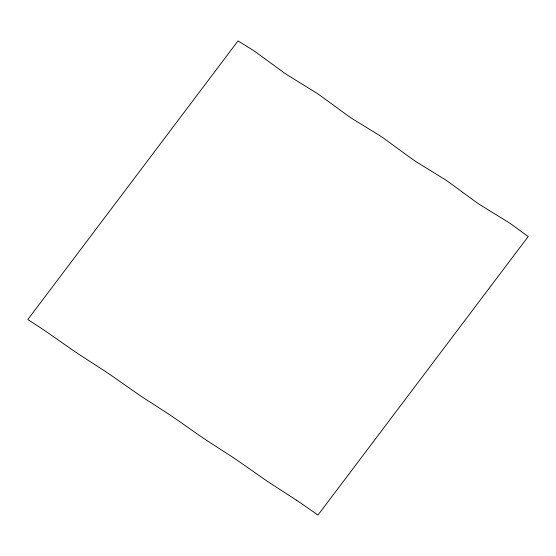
<?xml version="1.0" encoding="UTF-8"?>
<svg xmlns="http://www.w3.org/2000/svg" width="556" height="556" viewBox="0 0 556 556"><rect width="100%" height="100%" fill="white"/><g stroke="black" fill="none" stroke-linecap="round" stroke-linejoin="round"><path stroke-width="0.83" d="M296.376 500.143L271.543 484.061A134.198 30.948 37 0 1 264.739 479.474L239.699 461.966A135.073 31.15 37 0 0 231.769 456.629L208.069 441.29A135.004 31.129 37 0 1 200.132 435.946L176.231 419.21A135.066 31.143 37 0 0 168.294 413.859L143.462 397.776A134.198 30.948 37 0 1 136.665 393.196L111.624 375.682A135.032 31.136 37 0 0 103.687 370.345L79.988 355.006A135.011 31.129 37 0 1 72.058 349.661L47.017 332.154A134.211 30.948 37 0 0 40.22 327.574L27.8 319.533L238.017 40.929L251.493 49.234A57.087 13.163 37 0 1 256.031 52.278L283.477 72.329A57.15 13.177 37 0 0 288.015 75.401L316.1 92.748A57.122 13.17 37 0 1 320.638 95.813L348.084 115.863A57.08 13.163 37 0 0 352.622 118.914L379.574 135.518A57.101 13.17 37 0 1 384.106 138.562L411.558 158.606A57.317 13.219 37 0 0 417.222 162.428L444.181 179.032A57.101 13.17 37 0 1 448.713 182.097L476.165 202.141A57.08 13.163 37 0 0 480.697 205.199L507.656 221.802A57.129 13.17 37 0 1 512.187 224.846L528.2 236.557L317.969 515.071L304.306 505.494A135.025 31.136 37 0 0 296.376 500.143"/></g></svg>
